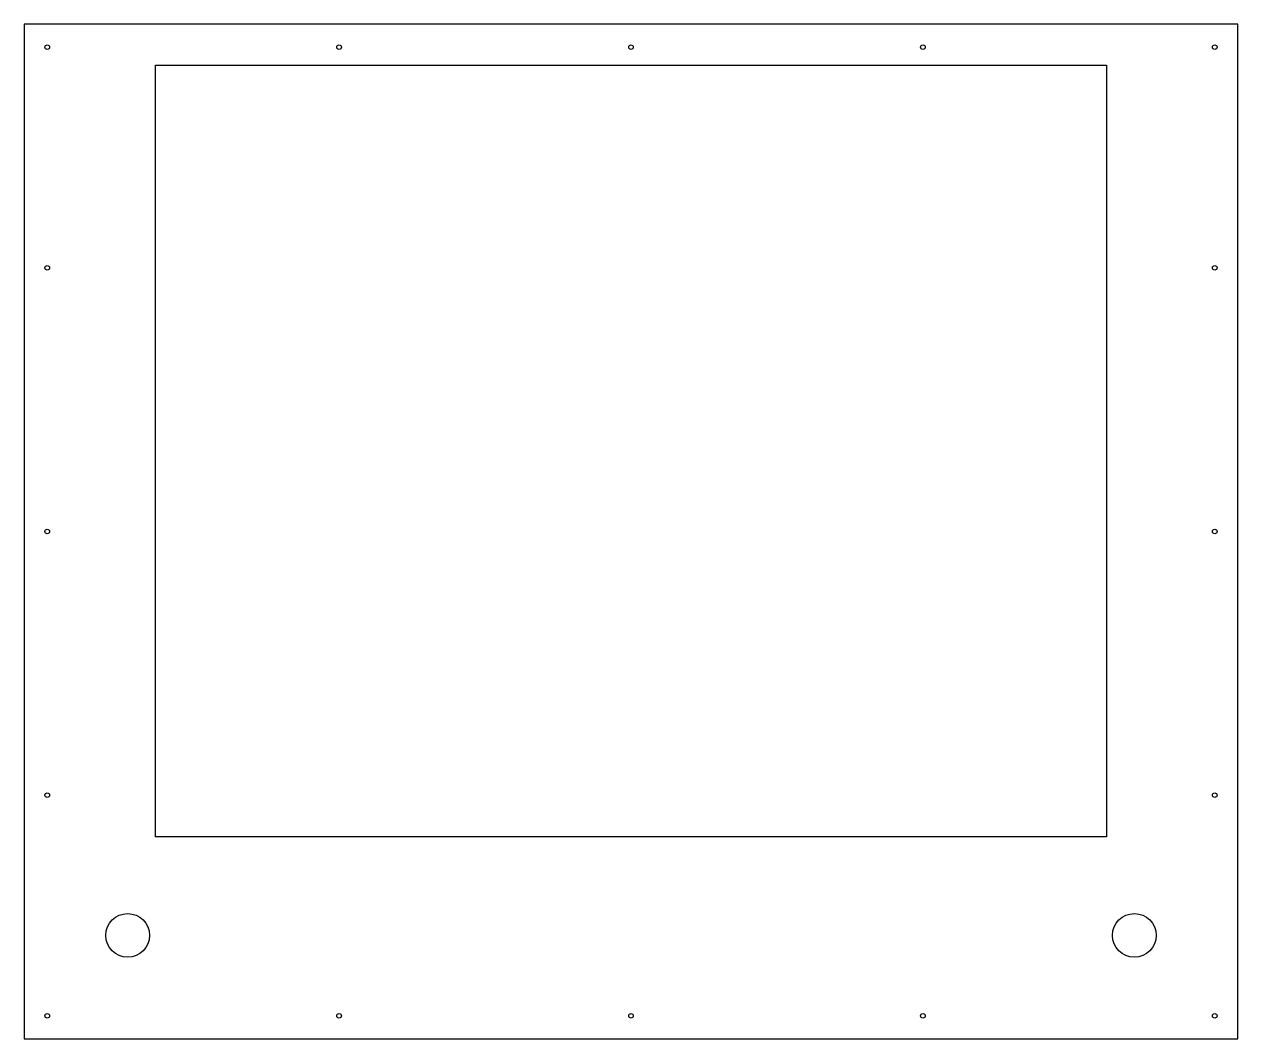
# Model space of a CAD drawing. Header units: millimetres. Extents: x -264 to 264, y -221 to 221.
import ezdxf

# ---------------------------------------------------------------- set-up
doc = ezdxf.new("R2010")
doc.units = ezdxf.units.MM

msp = doc.modelspace()

# ---------------------------------------------------------------- linework, layer by layer
for points in [[(264.12, 220.89), (-264.12, 220.89), (-264.12, -220.89), (264.12, -220.89)], [(-207, -132.9), (-207, 203.1), (207, 203.1), (207, -132.9)]]:
    msp.add_lwpolyline(points, close=True)
for centre, radius in [((-254.12, 210.89), 1), ((-127.06, 210.89), 1), ((0, 210.89), 1), ((127.06, 210.89), 1), ((254.12, 210.89), 1), ((-254.12, 114.8), 1), ((254.12, 114.8), 1), ((-254.12, 0), 1), ((254.12, 0), 1), ((-254.12, -114.8), 1), ((254.12, -114.8), 1), ((-219.11, -175.88), 9.5), ((219.11, -175.88), 9.5), ((-254.12, -210.89), 1), ((-127.06, -210.89), 1), ((0, -210.89), 1), ((127.06, -210.89), 1), ((254.12, -210.89), 1)]:
    msp.add_circle(centre, radius)

doc.saveas('drawing.dxf')
